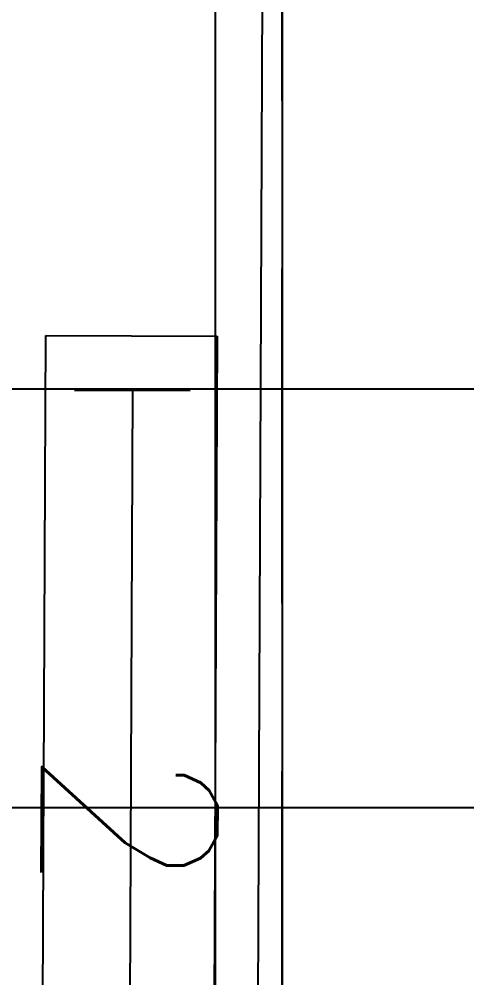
# Model space of a CAD drawing. Header units: inches. Extents: x 567115 to 582893, y 124948 to 133566.
# Drawn here: x 581192.31 to 581212.36, y 127192.39 to 127235.3 of the extents above; entities that cross this region are included whole.
import ezdxf

# ---------------------------------------------------------------- set-up
doc = ezdxf.new("R2010")
doc.units = ezdxf.units.IN
doc.header["$MEASUREMENT"] = 0
doc.linetypes.add('DASHED', pattern=[0.75, 0.5, -0.25])
for name, color, linetype in [('BOARD', 3, 'Continuous'), ('kazeb', 15, 'Continuous'), ('khatchin', 15, 'DASHED'), ('LIGHTING', 3, 'Continuous'), ('mobl', 11, 'Continuous'), ('wall kanaf', 4, 'Continuous')]:
    doc.layers.add(name, color=color, linetype=linetype)
doc.styles.add('ROMANS', font='romans.shx')

# ---------------------------------------------------------------- blocks, each defined once
blk = doc.blocks.new('BOARD1')
at = {"layer": 'BOARD', "color": 4}
blk.add_line((-77.345, 2.639), (98.928, 2.639), dxfattribs=at)
at = {"layer": 'BOARD'}
for p, q in [((-33.516, -10.387), (-33.516, 0)), ((-33.516, 0), (33.516, 0)), ((33.516, -10.387), (-33.516, -10.387))]:
    blk.add_line(p, q, dxfattribs=at)
at = {"layer": 'BOARD', "color": 3}
for p, q in [((-30.192, -1.618), (-30.192, -8.638)), ((-30.192, -5.106), (29.101, -5.106))]:
    blk.add_line(p, q, dxfattribs=at)
at = {"layer": 'BOARD', "color": 2, "style": 'ROMANS'}
blk.add_text('2', height=10.644, dxfattribs=at).set_placement((-8.721, -10.5))
blk = doc.blocks.new('tahkt')
at = {"layer": 'mobl'}
blk.add_line((0, -45), (0, 45), dxfattribs=at)

msp = doc.modelspace()

# ---------------------------------------------------------------- hatches: boundary and pattern name
at = {"layer": 'kazeb'}
h = msp.add_hatch(dxfattribs=at)
h.set_pattern_fill('LINE', color=256, scale=150, style=2)
h.paths.add_polyline_path([(581129.066, 126991.539), (581129.066, 127606.539), (581094.066, 127606.539), (581094.066, 127691.539), (581179.066, 127691.539), (581179.066, 127606.539), (581144.066, 127606.539), (581144.066, 126991.539), (581179.066, 126991.539), (581179.066, 126929.539), (581793.066, 126929.539), (581793.065, 126991.539), (581829.066, 126991.539), (581829.066, 127606.539), (581794.066, 127606.539), (581794.066, 127691.539), (581879.066, 127691.539), (581879.066, 127606.539), (581844.066, 127606.539), (581844.066, 126991.539), (581878.065, 126991.54), (581878.066, 126929.538), (582594.066, 126929.541), (582594.066, 126991.539), (582656.066, 126991.539), (582656.066, 127591.539), (582594.066, 127591.539), (582594.066, 127664.039), (582377.066, 127664.039), (582377.066, 127924.539), (580444.066, 127924.539), (580444.066, 127691.539), (580479.566, 127691.539), (580479.566, 127606.539), (580444.066, 127606.539), (580444.066, 126991.539), (580479.066, 126991.539), (580479.066, 126929.538), (581078.566, 126929.541), (581078.566, 126991.539)])

# ---------------------------------------------------------------- linework, layer by layer
at = {"layer": 'khatchin', "ltscale": 30}
msp.add_lwpolyline([(581204.091, 127426.648), (580975.091, 127426.648), (580975.091, 127506.648), (580839.091, 127506.648), (580839.091, 126944.648), (580871.591, 126944.648), (581071.591, 126944.648), (581093.591, 126944.649), (581093.591, 127006.648), (581204.091, 127006.648)], close=True, dxfattribs=at)
at = {"layer": 'wall kanaf', "color": 15, "ltscale": 0.1}
msp.add_line((581204.091, 127426.648), (581204.091, 127006.648), dxfattribs=at)

# ---------------------------------------------------------------- block references
at = {"layer": 'LIGHTING', "linetype": 'Continuous', "ltscale": 7, "xscale": 0.738630000007106, "yscale": 0.738630000007106, "zscale": 0.738630000007106, "rotation": 269.7461492860658}
msp.add_blockref('BOARD1', (581201.066, 127196.36), dxfattribs=at)
at = {"layer": 'mobl', "linetype": 'Continuous', "rotation": 180}
msp.add_blockref('tahkt', (581201.091, 127196.469), dxfattribs=at)

doc.saveas('drawing.dxf')
